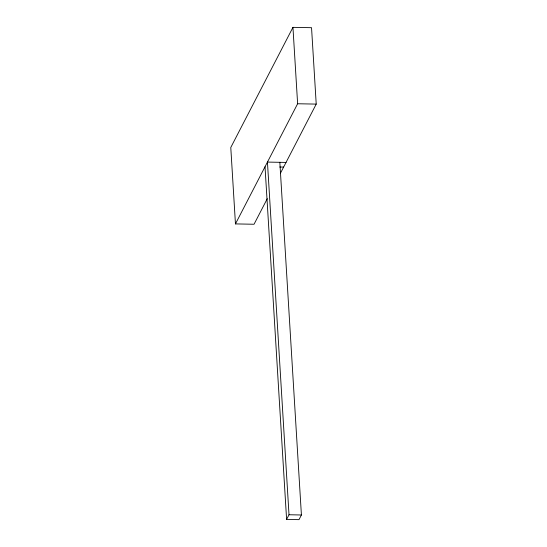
<?xml version="1.0" encoding="UTF-8"?>
<svg xmlns="http://www.w3.org/2000/svg" width="547" height="547" viewBox="0 0 547 547"><rect width="100%" height="100%" fill="white"/><g stroke="black" fill="none" stroke-linecap="round" stroke-linejoin="round"><path stroke-width="0.82" d="M280.508 173.105L316.221 104.101L311.544 27.692L292.953 27.35L230.779 147.492L235.456 223.908L254.047 224.249L267.278 198.677M235.456 223.908L297.623 103.759L292.953 27.35M279.838 162.309L301.411 514.987L298.997 519.65L286.601 519.424L289.014 514.754L267.442 162.083L286.04 162.425M297.623 103.759L316.221 104.101M279.749 167.02L283.626 167.088M289.014 514.754L301.411 514.987M265.028 166.753L286.601 519.424"/></g></svg>
